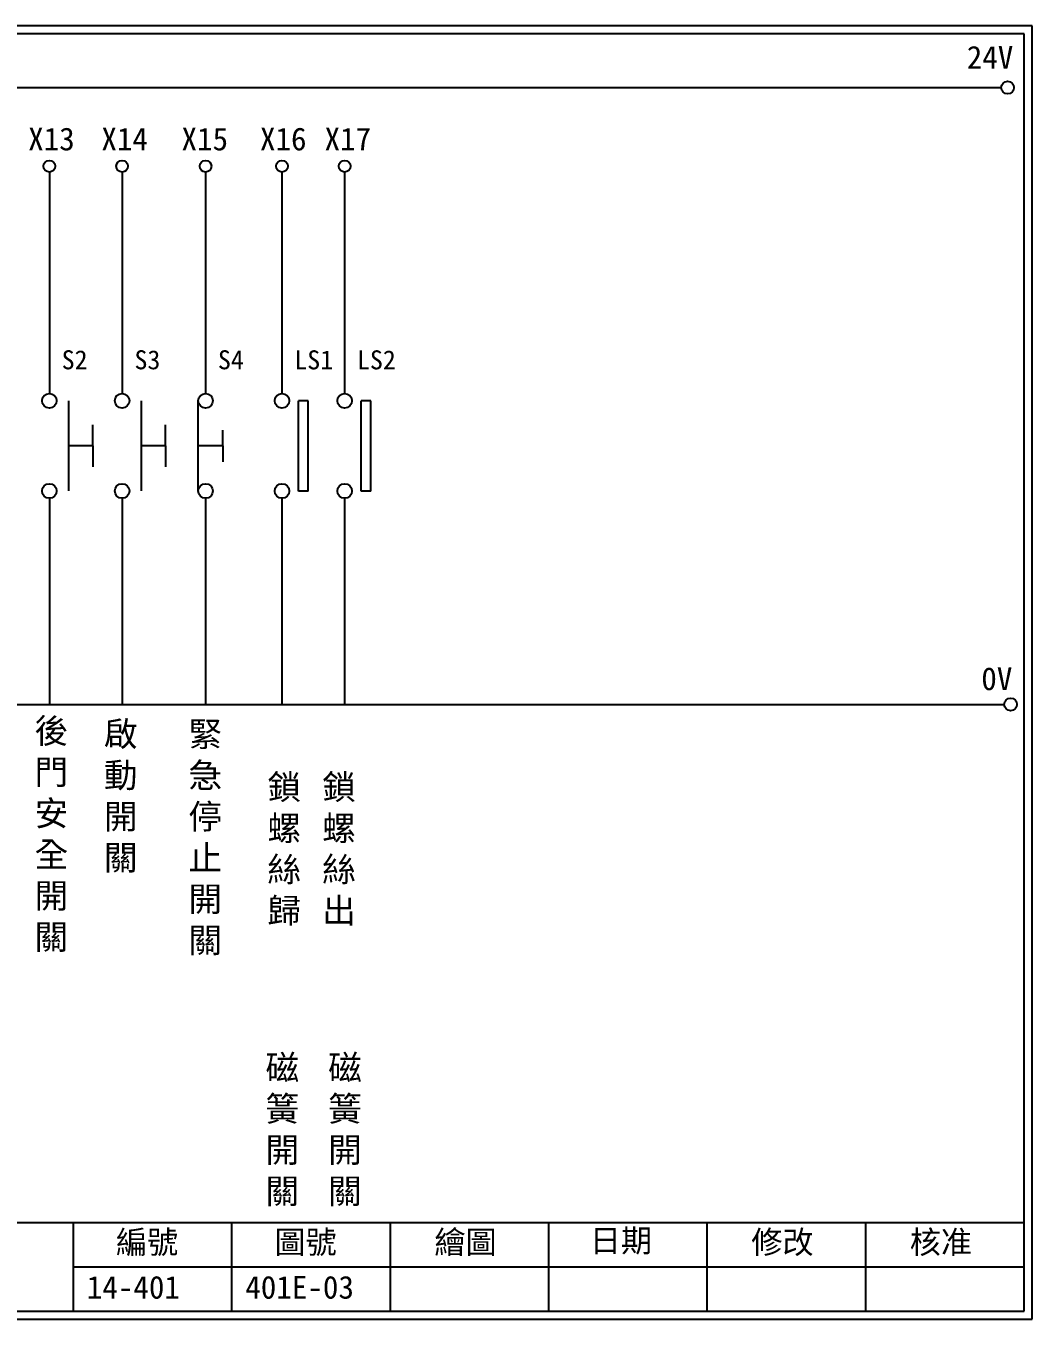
# Model space of a CAD drawing. Extents: x 275 to 562, y 265 to 469.
# Drawn here: x 403.1 to 561.9, y 264.9 to 468.9 of the extents above; entities that cross this region are included whole.
import ezdxf

# ---------------------------------------------------------------- set-up
doc = ezdxf.new("R2010")
doc.units = 0
doc.layers.get('0').update_dxf_attribs({"linetype": 'CONTINUOUS'})
doc.layers.add('圖框層', color=7, linetype='CONTINUOUS')
doc.layers.add('標尺寸層', color=3, linetype='CONTINUOUS')
doc.styles.add('CNS', font='romanc.shx', dxfattribs={"bigfont": 'chineset.shx'})
doc.styles.add('STSL', font='kaiu.ttf')

msp = doc.modelspace()

# ---------------------------------------------------------------- linework, layer by layer
for p, q in [((447.66, 409.78), (446.16, 409.78)), ((457.55, 409.78), (456.05, 409.78)), ((413.72, 402.67), (413.72, 405.98)), ((425.2, 402.67), (425.2, 405.98)), ((434.21, 402.67), (434.21, 405.17)), ((413.72, 402.67), (413.72, 399.36)), ((425.2, 402.67), (425.2, 399.36)), ((434.21, 402.67), (434.21, 400.17)), ((447.66, 395.55), (446.16, 395.55)), ((457.55, 395.55), (456.05, 395.55))]:
    msp.add_line(p, q)
for centre in [(558.02, 459.17), (558.5, 361.9)]:
    msp.add_circle(centre, 1)
at = {"layer": '圖框層', "color": 7}
for p, q in [((561.9, 468.91), (274.9, 468.91)), ((560.65, 467.66), (276.15, 467.66)), ((560.65, 266.2), (560.65, 467.66)), ((561.9, 264.95), (561.9, 468.91)), ((276.15, 280.2), (560.65, 280.2)), ((410.65, 266.2), (410.65, 280.2)), ((435.65, 266.2), (435.65, 280.2)), ((460.65, 266.2), (460.65, 280.2)), ((485.65, 266.2), (485.65, 280.2)), ((510.65, 266.2), (510.65, 280.2)), ((535.65, 266.2), (535.65, 280.2)), ((410.65, 273.2), (560.65, 273.2)), ((276.15, 266.2), (560.65, 266.2)), ((274.9, 264.95), (561.9, 264.95))]:
    msp.add_line(p, q, dxfattribs=at)
at = {"layer": '標尺寸層', "color": 7}
for p, q in [((279.42, 459.17), (557.02, 459.17)), ((406.85, 445.86), (406.85, 410.94)), ((418.33, 445.86), (418.33, 410.94)), ((431.5, 445.86), (431.5, 410.94)), ((443.55, 445.86), (443.55, 410.93)), ((453.44, 445.86), (453.44, 410.93)), ((409.86, 409.79), (409.86, 395.56)), ((421.34, 409.79), (421.34, 395.56)), ((430.35, 395.56), (430.35, 409.79)), ((446.16, 395.55), (446.16, 409.78)), ((447.66, 395.55), (447.66, 409.78)), ((456.05, 395.55), (456.05, 409.78)), ((457.55, 395.55), (457.55, 409.78)), ((413.72, 402.67), (409.86, 402.67)), ((425.2, 402.67), (421.34, 402.67)), ((434.21, 402.67), (430.35, 402.67)), ((406.85, 394.41), (406.85, 361.9)), ((418.33, 394.41), (418.33, 361.9)), ((431.5, 394.41), (431.5, 361.9)), ((443.55, 394.41), (443.55, 361.9)), ((443.55, 394.4), (443.55, 361.9)), ((453.44, 394.41), (453.44, 361.9)), ((453.44, 394.4), (453.44, 361.9)), ((279.63, 361.9), (557.5, 361.9))]:
    msp.add_line(p, q, dxfattribs=at)
for centre, radius in [((406.85, 446.78), 0.92), ((418.33, 446.78), 0.92), ((431.5, 446.78), 0.92), ((431.5, 446.78), 0.92), ((443.55, 446.78), 0.92), ((453.44, 446.78), 0.92), ((406.85, 409.79), 1.15), ((418.33, 409.79), 1.15), ((431.5, 409.79), 1.15), ((443.55, 409.78), 1.15), ((453.44, 409.78), 1.15), ((406.85, 395.56), 1.15), ((418.33, 395.56), 1.15), ((431.5, 395.56), 1.15), ((443.55, 395.55), 1.15), ((453.44, 395.55), 1.15)]:
    msp.add_circle(centre, radius, dxfattribs=at)

# ---------------------------------------------------------------- texts
at = {"layer": '圖框層', "color": 4, "style": 'STSL'}
for s, height, p in [('24V', 3.6, (551.58, 462.16)), ('X13', 3.6, (403.51, 449.28)), ('X14', 3.6, (415.06, 449.28)), ('X15', 3.6, (427.7, 449.28)), ('X16', 3.6, (440.08, 449.28)), ('X17', 3.6, (450.27, 449.28)), ('S2', 3, (408.8, 414.75)), ('S3', 3, (420.28, 414.75)), ('S4', 3, (433.45, 414.75)), ('LS1', 3, (445.5, 414.74)), ('LS2', 3, (455.39, 414.74)), ('0V', 3.6, (553.88, 364.15)), ('繪圖', 3.6, (467.59, 275.29)), ('日期', 3.6, (492.12, 275.53)), ('編號', 3.6, (417.36, 275.28)), ('圖號', 3.6, (442.36, 275.28)), ('修改', 3.6, (517.59, 275.29)), ('核准', 3.6, (542.59, 275.29)), ('14-401', 3.6, (412.76, 268.17)), ('401E-03', 3.6, (437.76, 268.17))]:
    msp.add_text(s, height=height, dxfattribs=at).set_placement(p)
at = {"layer": '標尺寸層', "color": 7, "char_height": 3.9, "style": 'CNS'}
for s, insert, width, attachment_point in [('{\\fDFKai-SB|b0|i0|c136|p65;後門安全開關}', (404.51, 359.68), 4.9608, 1), ('{\\fDFKai-SB|b0|i0|c136|p65;啟動開關}', (415.45, 359.18), 4.9608, 1), ('{\\fDFKai-SB|b0|i0|c136|p65;緊急停止開關}', (431.45, 340.74), 6.5706, 5), ('{\\fDFKai-SB|b0|i0|c136|p65;鎖螺絲歸}', (443.91, 338.92), 4.9608, 5), ('{\\fDFKai-SB|b0|i0|c136|p65;鎖螺絲出}', (452.55, 338.92), 4.9608, 5), ('{\\fDFKai-SB|b0|i0|c136|p65;磁簧開關}', (443.61, 294.67), 4.9608, 5), ('{\\fDFKai-SB|b0|i0|c136|p65;磁簧開關}', (453.49, 294.67), 4.9608, 5)]:
    msp.add_mtext(s, dxfattribs=dict(at, insert=insert, width=width, attachment_point=attachment_point))

doc.saveas('drawing.dxf')
